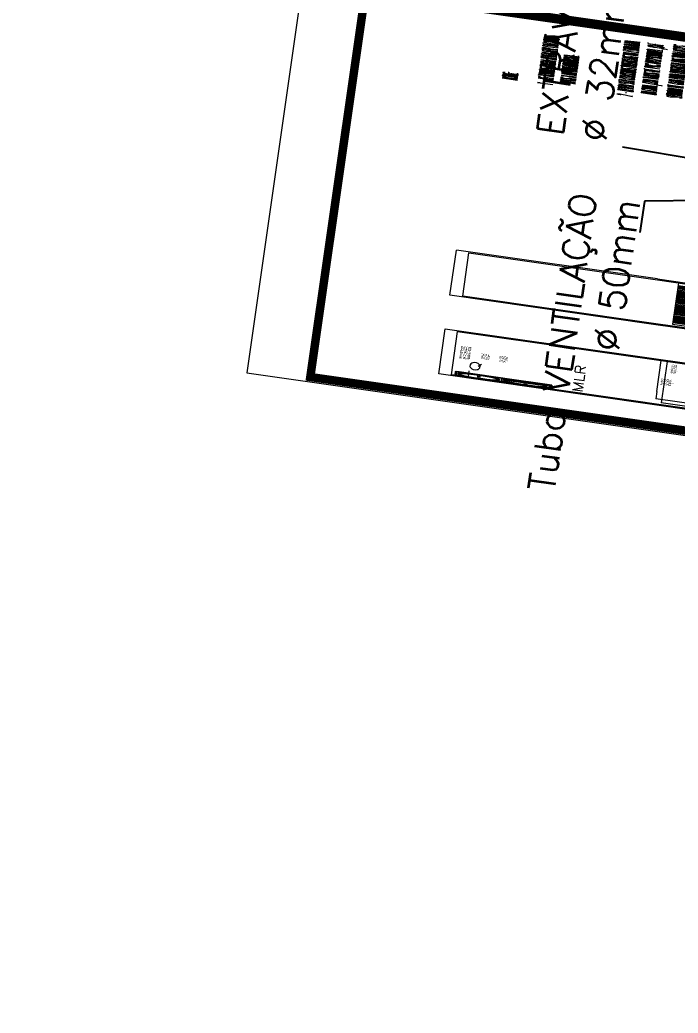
# Model space of a CAD drawing. Header units: millimetres. Extents: x -361192058 to 101130107379, y -14071650034 to 19218552450.
# Drawn here: x -137709 to -137247, y 44079 to 44776 of the extents above; entities that cross this region are included whole.
import ezdxf
from ezdxf.enums import TextEntityAlignment as Align

# ---------------------------------------------------------------- set-up
doc = ezdxf.new("R2010")
doc.units = ezdxf.units.MM
doc.header["$LTSCALE"] = 0.5
for name, color, linetype in [('02', 2, 'Continuous'), ('APBAN', 4, 'Continuous'), ('DIVERSOS', 4, 'Continuous'), ('ESQUADRIAS', 3, 'Continuous'), ('HATCH', 8, 'Continuous'), ('parede', 2, 'Continuous'), ('PISO', 8, 'Continuous'), ('TEXTO2', 3, 'Continuous'), ('TUBULAÇÃO_HIDRÁULICA', 5, 'Continuous'), ('TXT_0', 7, 'Continuous')]:
    doc.layers.add(name, color=color, linetype=linetype)
doc.styles.add('ADITIVOCAD', font='ROMANS.shx')
doc.styles.add('COTAS', font='romans.shx')
doc.styles.add('R80', font='simplex.shx', dxfattribs={"height": 0.2})
doc.styles.add('SANSSERIF', font='sas_____.pfb', dxfattribs={"height": 1})
doc.styles.get("Standard").update_dxf_attribs({"font": 'txt.shx', "height": 0.12})
doc.dimstyles.new('COTAS', dxfattribs={"dimtxt": 0.08, "dimasz": 0.06, "dimexe": 0.18, "dimexo": 0.0625, "dimgap": 0.05, "dimtad": 1, "dimdec": 4, "dimzin": 4, "dimdsep": 46, "dimtxsty": 'R80', "dimblk1": 'DOT', "dimblk2": 'DOT', "dimsah": 1, "dimcen": 0.09, "dimse1": 1, "dimse2": 1, "dimclrt": 150, "dimadec": 0, "dimazin": 0, "dimtfac": 1, "dimtdec": 4, "dimtmove": 2, "dimatfit": 3, "dimldrblk": 'DOT', "dimfxl": 0, "dimtolj": 1, "dimtzin": 0, "dimarcsym": 0})

# ---------------------------------------------------------------- blocks, each defined once
blk = doc.blocks.new('_Dot')
at = {"color": 0, "lineweight": -2}
blk.add_line((-0.5, 0), (-1, 0), dxfattribs=at)
at = {"color": 0, "const_width": 0.5}
blk.add_lwpolyline([(-0.25, 0, 1), (0.25, 0, 1)], format="xyb", close=True, dxfattribs=at)
blk = doc.blocks.new('DOT')
for p, q in [((1.5, 0), (-1.5, 0)), ((0, -1.5), (0, 1.5))]:
    blk.add_line(p, q)
blk.add_circle((0, 0), 0.5)
blk = doc.blocks.new('APROVADO QUADRA 21.2 MBVII')
for p, q in [((4742.616, 2475.4), (4742.811, 2475.43)), ((4742.811, 2474.905), (4742.811, 2475.43)), ((4742.841, 2474.936), (4742.841, 2475.4)), ((4742.871, 2474.936), (4742.871, 2475.4)), ((4742.901, 2474.936), (4742.901, 2475.4)), ((4742.931, 2474.936), (4742.931, 2475.4)), ((4742.961, 2474.936), (4742.961, 2475.4)), ((4742.616, 2474.935), (4742.811, 2474.905))]:
    blk.add_line(p, q)
for points in [[(4743.034, 2474.854), (4743.034, 2476.004), (4742.434, 2476.004), (4742.434, 2474.854)], [(4742.449, 2475.989), (4742.449, 2474.869), (4743.019, 2474.869), (4743.019, 2475.989)]]:
    blk.add_lwpolyline(points, close=True)
blk.add_lwpolyline([(4742.576, 2474.885, -0.153737), (4742.554, 2474.9, -0.338906), (4742.554, 2475.436, -0.256007), (4742.58, 2475.45), (4742.992, 2475.45), (4742.992, 2474.885)], format="xyb", close=True)
blk.add_lwpolyline([(4742.811, 2475.43), (4742.972, 2475.43), (4742.972, 2474.905), (4742.811, 2474.905, -0.125189)], format="xyb")
for centre, radius in [((4742.717, 2475.724), 0.25), ((4742.717, 2475.724), 0.0177), ((4742.553, 2475.168), 0.0177)]:
    blk.add_circle(centre, radius)
for centre, radius, start, end in [((4742.905, 2475.168), 0.391, 147.7458, 213.7499), ((4742.616, 2475.35), 0.05, 90, 147.7458), ((4742.616, 2474.985), 0.05, 222.7383, 270)]:
    blk.add_arc(centre, radius, start, end)
at = {"layer": '02', "color": 5}
for p, q in [((4742.412, 2475.708), (4742.512, 2475.707)), ((4742.512, 2475.707), (4742.412, 2475.708)), ((4748.654, 2475.188), (4748.654, 2475.188)), ((4748.654, 2475.188), (4748.654, 2475.188))]:
    blk.add_line(p, q, dxfattribs=at)
at = {"layer": '02', "color": 8, "lineweight": 18}
for p, q in [((4749.131, 2473.547), (4749.131, 2473.897)), ((4743.231, 2473.047), (4743.231, 2473.617)), ((4749.131, 2473.547), (4742.731, 2473.547)), ((4742.731, 2467.747), (4742.731, 2473.547)), ((4749.131, 2473.047), (4749.131, 2473.547)), ((4754.923, 2473.547), (4754.923, 2467.847))]:
    blk.add_line(p, q, dxfattribs=at)
at = {"layer": '02', "lineweight": 18}
blk.add_lwpolyline([(4738.272, 2433.893), (4799.472, 2433.893), (4799.472, 2478.443), (4738.272, 2478.443)], close=True, dxfattribs=at)
at = {"layer": '02', "lineweight": 18, "const_width": 0.1}
blk.add_lwpolyline([(4739.022, 2434.643), (4798.722, 2434.643), (4798.722, 2477.693), (4739.022, 2477.693)], close=True, dxfattribs=at)
at = {"layer": 'DIVERSOS', "color": 8, "lineweight": 18}
for p, q in [((4754.473, 2473.797), (4754.473, 2476.197)), ((4754.473, 2476.197), (4761.473, 2476.197)), ((4761.473, 2473.797), (4761.473, 2476.197)), ((4754.623, 2473.797), (4754.623, 2476.047)), ((4754.623, 2476.047), (4761.323, 2476.047)), ((4761.323, 2476.047), (4761.323, 2473.797)), ((4754.473, 2451.197), (4754.473, 2473.797)), ((4754.623, 2451.697), (4754.623, 2473.797))]:
    blk.add_line(p, q, dxfattribs=at)
at = {"layer": 'ESQUADRIAS', "color": 8, "lineweight": 18}
for p, q in [((4761.323, 2473.797), (4761.323, 2466.797)), ((4761.473, 2473.797), (4761.473, 2458.797)), ((4761.323, 2473.547), (4754.923, 2473.547))]:
    blk.add_line(p, q, dxfattribs=at)
at = {"layer": 'HATCH', "color": 8, "lineweight": 18}
for p, q in [((4755.099, 2467.847), (4755.099, 2473.547)), ((4755.258, 2472.397), (4755.258, 2473.547)), ((4755.416, 2472.397), (4755.416, 2473.547)), ((4755.575, 2472.397), (4755.575, 2473.547)), ((4755.734, 2472.397), (4755.734, 2473.547)), ((4755.893, 2472.397), (4755.893, 2473.547)), ((4756.051, 2472.397), (4756.051, 2473.547)), ((4756.21, 2472.397), (4756.21, 2473.547)), ((4756.401, 2461.547), (4756.401, 2473.547)), ((4756.56, 2461.547), (4756.56, 2473.547)), ((4756.719, 2461.547), (4756.719, 2473.547)), ((4756.878, 2461.547), (4756.878, 2473.547)), ((4757.036, 2461.547), (4757.036, 2473.547)), ((4757.195, 2461.547), (4757.195, 2473.547)), ((4757.354, 2461.547), (4757.354, 2473.547)), ((4757.513, 2468.961), (4757.513, 2473.547)), ((4757.671, 2468.961), (4757.671, 2473.547)), ((4757.83, 2469.3), (4757.83, 2473.547)), ((4757.989, 2469.46), (4757.989, 2473.547)), ((4758.148, 2469.621), (4758.148, 2473.547)), ((4758.306, 2469.781), (4758.306, 2473.547)), ((4758.465, 2469.915), (4758.465, 2473.547)), ((4758.624, 2472.397), (4758.624, 2473.547)), ((4758.783, 2472.397), (4758.783, 2473.547)), ((4758.941, 2472.397), (4758.941, 2473.547)), ((4759.1, 2472.397), (4759.1, 2473.547)), ((4759.259, 2472.397), (4759.259, 2473.547)), ((4759.418, 2472.397), (4759.418, 2473.547)), ((4759.576, 2472.397), (4759.576, 2473.547)), ((4759.735, 2472.397), (4759.735, 2473.547)), ((4759.894, 2472.397), (4759.894, 2473.547)), ((4760.053, 2472.397), (4760.053, 2473.547)), ((4760.211, 2472.397), (4760.211, 2473.547)), ((4760.37, 2472.397), (4760.37, 2473.547)), ((4760.529, 2472.397), (4760.529, 2473.547)), ((4760.688, 2472.397), (4760.688, 2473.547)), ((4760.846, 2472.397), (4760.846, 2473.547))]:
    blk.add_line(p, q, dxfattribs=at)
at = {"layer": 'parede', "color": 8, "lineweight": 18}
for p, q in [((4742.281, 2451.197), (4742.281, 2476.197)), ((4742.281, 2476.197), (4749.281, 2476.197)), ((4749.281, 2476.197), (4749.281, 2451.197)), ((4742.431, 2472.857), (4742.431, 2476.047)), ((4742.431, 2476.047), (4749.131, 2476.047)), ((4749.131, 2476.047), (4749.131, 2473.047))]:
    blk.add_line(p, q, dxfattribs=at)
at = {"layer": 'PISO', "color": 8, "lineweight": 18}
for q in [(4743.231, 2473.617), (4749.131, 2473.617)]:
    blk.add_line((4744.33, 2473.617), q, dxfattribs=at)
at = {"layer": 'TUBULAÇÃO_HIDRÁULICA', "lineweight": 18}
for p, q in [((4742.408, 2472.954), (4742.412, 2475.708)), ((4742.531, 2474.515), (4742.412, 2474.515))]:
    blk.add_line(p, q, dxfattribs=at)
at = {"lineweight": 18, "insert": (4126.285, 2620.757), "char_height": 23.07542, "attachment_point": 1}
blk.add_mtext_dynamic_manual_height_columns('\\pt207.67878;QUADRA 21.2 - MBVII', width=240.62734, gutter_width=0.6, heights=[0], dxfattribs=at)
at = {"color": 0, "lineweight": 13, "flags": 8}
for p in [(4700.725, 2280.113), (4699.574, 2277.896), (4702.355, 2276.195), (4703.672, 2274.085), (4699.844, 2272.219), (4703.049, 2270.137), (4703.088, 2267.98), (4700.652, 2261.522), (4700.701, 2257.159)]:
    blk.add_attdef('NIVEL', p, '', height=0.075, dxfattribs=at)
for rotation, width, p in [(90, 0.8, (4700.821, 2275.752)), (270, 0.6, (4703.844, 2274.902)), (90, 0.8, (4701.557, 2268.502)), (180, 0.6, (4651.182, 2236.193))]:
    blk.add_attdef('$PORTA', text='', height=0.09, rotation=rotation, dxfattribs=dict(at, width=width)).set_placement(p, align=Align.MIDDLE)
for p in [(4654.176, 2240.463), (4648.499, 2240.192), (4633.439, 2239.336), (4637.801, 2239.384), (4656.392, 2239.312), (4652.475, 2237.682), (4646.417, 2236.988), (4644.26, 2236.949), (4650.365, 2236.365)]:
    blk.add_attdef('NIVEL', p, '', height=0.075, rotation=270, dxfattribs=at)
at = {"color": 0, "lineweight": 13, "width": 0.8, "flags": 8}
for p in [(4652.032, 2239.216), (4644.782, 2238.479)]:
    blk.add_attdef('$PORTA', text='', height=0.09, dxfattribs=at).set_placement(p, align=Align.MIDDLE)
at = {"layer": 'APBAN', "lineweight": 18, "style": 'COTAS'}
for s, insert, char_height, attachment_point in [('EXTRAVASOR\\P%%C 32mm', (4781.034, 2475.04), 0.3094, 4), ('Tubo VENTILAÇÃO\\P%%C 50mm', (4772.882, 2474.131), 0.30938, 9)]:
    blk.add_mtext(s, dxfattribs=dict(at, insert=insert, char_height=char_height, attachment_point=attachment_point))
at = {"layer": 'PISO', "color": 8, "lineweight": 18, "style": 'SANSSERIF'}
blk.add_text('PROJEÇÃO DA COBERTA', height=0.0626, dxfattribs=at).set_placement((4747.441, 2473.425))
at = {"layer": 'TEXTO2', "color": 8, "lineweight": 18, "style": 'SANSSERIF'}
for s, height, p in [('RECUO DE FUNDO', 0.12312, (4745.084, 2475.859)), ('CALÇADA', 0.1231, (4745.437, 2473.466))]:
    blk.add_text(s, height=height, dxfattribs=at).set_placement(p)
at = {"layer": 'TUBULAÇÃO_HIDRÁULICA', "color": 0, "lineweight": 18, "char_height": 0.12, "width": 1.87151, "attachment_point": 1}
for s, insert in [('TQ', (4742.431, 2475.846)), ('MLR', (4742.574, 2474.607))]:
    blk.add_mtext(s, dxfattribs=dict(at, insert=insert))
at = {"layer": 'TXT_0', "lineweight": 18, "style": 'ADITIVOCAD'}
for s, height, p in [('NOTAS:', 0.1811, (4788.596, 2475.769)), ('1 - AS TOMADAS D`AGUA DEVEM SER EXECUTADAS', 0.18107, (4788.596, 2475.348)), ('APOS A IMPERMEABILIZACAO.', 0.18107, (4789.324, 2475.085)), ('2 - DEVEM SER COLOCADAS PASSAGENS NA ESTRUTURA', 0.18107, (4788.596, 2474.398)), ('DA CAIXA ,COM TUBOS DE PVC TIPO SOLDAVEL ,QUE', 0.18107, (4789.378, 2474.121)), ('SERVIRAM DE GUIA PARA PASSAGEM DAS TUBULACOES.', 0.18107, (4789.378, 2473.818))]:
    blk.add_text(s, height=height, dxfattribs=at).set_placement(p)
at = {"layer": 'TXT_0', "color": 8, "lineweight": 18, "style": 'SANSSERIF'}
for s, p in [('A=20,10m²', (4745.494, 2475.632)), ('PAV. AREIA', (4745.444, 2475.415))]:
    blk.add_text(s, height=0.0985, dxfattribs=at).set_placement(p)
at = {"layer": 'APBAN', "lineweight": 18}
blk.add_leader([(4780.19, 2472.682), (4780.724, 2474.428)], dimstyle='COTAS', override={"dimldrblk": 'DOT'}, dxfattribs=at)
at = {"layer": 'APBAN', "lineweight": 18, "annotation_type": 0, "has_hookline": 1, "hookline_direction": 1, "text_width": 3.963}
blk.add_leader([(4777.244, 2471.988), (4772.992, 2474.081), (4772.932, 2474.081)], dimstyle='COTAS', override={"dimldrblk": 'DOT'}, dxfattribs=at)

msp = doc.modelspace()

# ---------------------------------------------------------------- block references
at = {"layer": '02', "color": 0, "lineweight": 30, "xscale": -4.574818403918471, "yscale": -59.40450511825884, "zscale": 4.574818403918471, "rotation": 261.8606972171988}
msp.add_blockref('APROVADO QUADRA 21.2 MBVII', (5129.041, 2225.201), dxfattribs=at)

doc.saveas('drawing.dxf')
